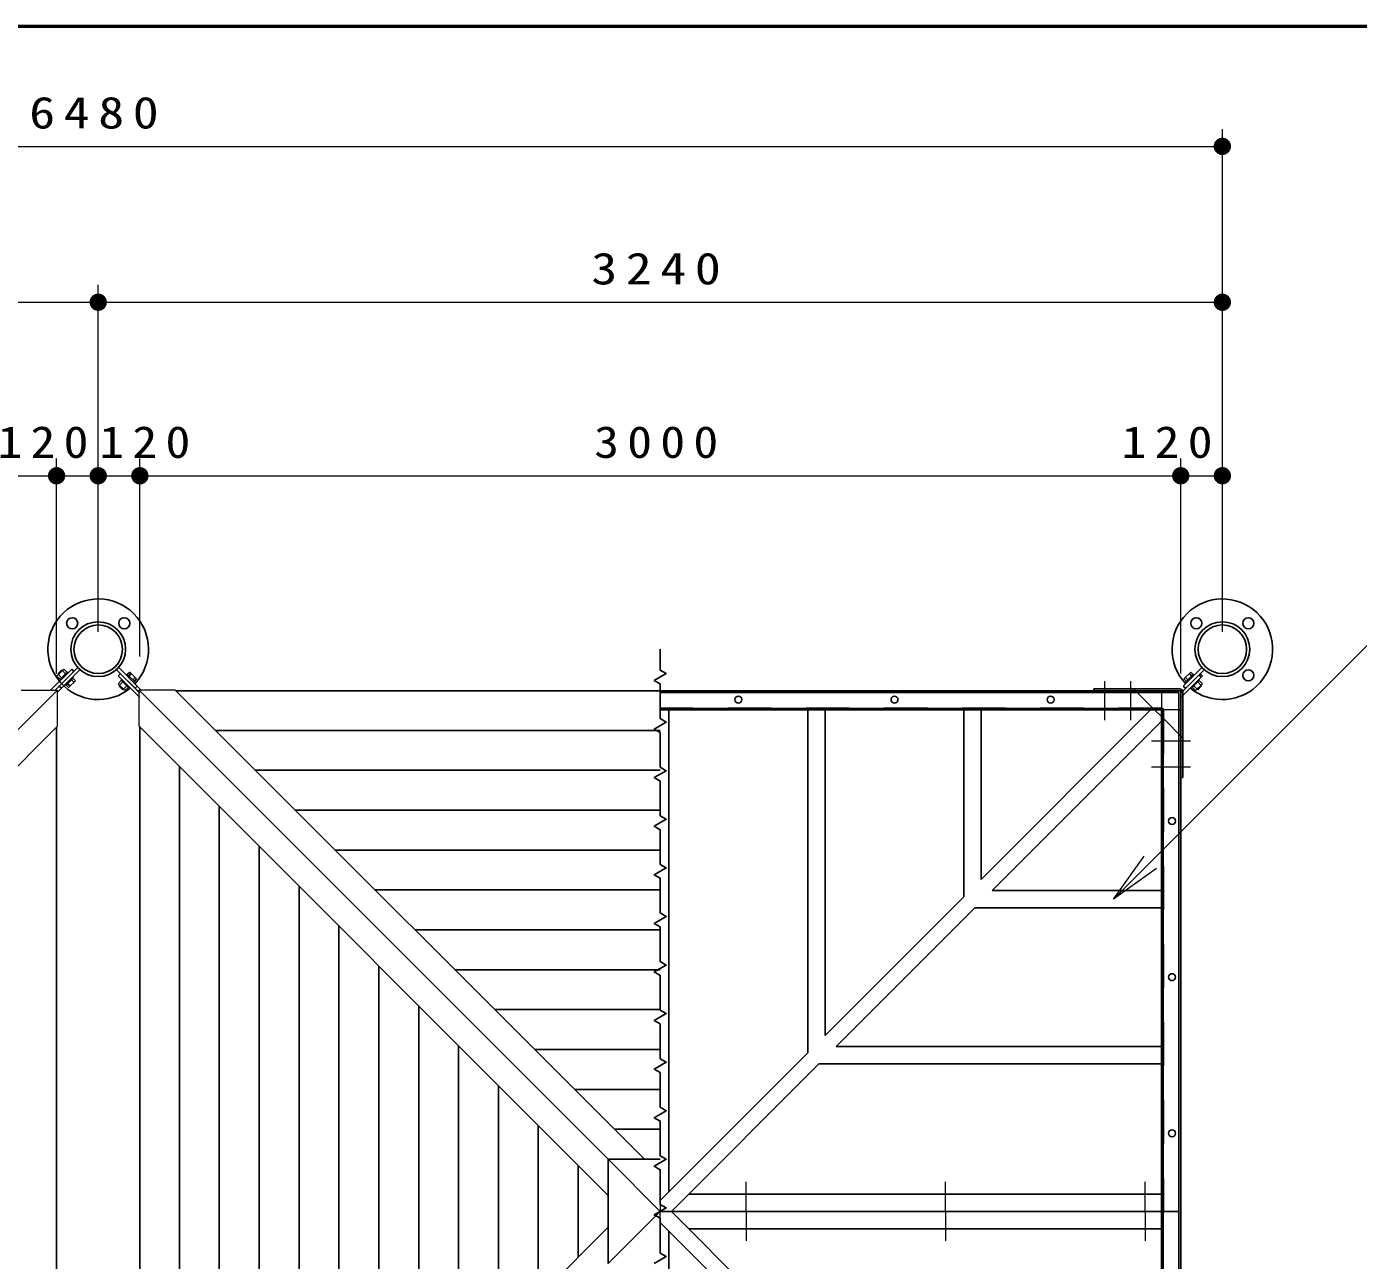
# Model space of a CAD drawing. Units: millimetres on the paper, scale 1:50. Extents: x -365 to 10, y -38 to 257.
# Drawn here: x -263.8 to -187.1, y 185.9 to 257 of the extents above; entities that cross this region are included whole.
import ezdxf

# ---------------------------------------------------------------- set-up
doc = ezdxf.new("R2010")
doc.units = ezdxf.units.MM
doc.linetypes.add('USER1', pattern=[4.5, 2.5, -2])
doc.linetypes.add('USER2', pattern=[6, 3, -1, 1, -1])
doc.layers.add('LY_1', color=7, linetype='Continuous', lineweight=13)
doc.layers.add('LY_2', color=7, linetype='Continuous', lineweight=13)
doc.styles.add('ＭＳ ゴシック', font='')
doc.styles.get('ＭＳ ゴシック').set_extended_font_data('MS Gothic')

# ---------------------------------------------------------------- blocks, each defined once
blk = doc.blocks.new('filled_dot')
at = {"color": 0, "linetype": 'Continuous', "lineweight": -2, "const_width": 1.25}
blk.add_lwpolyline([(-0.625, 0, 1), (0.625, 0, 1)], format="xyb", close=True, dxfattribs=at)

msp = doc.modelspace()

# ---------------------------------------------------------------- linework, layer by layer
at = {"layer": 'LY_1'}
for p, q in [((-194.891, 222.114), (-194.891, 251.099)), ((-324.491, 250.099), (-194.891, 250.099)), ((-259.691, 222.114), (-259.691, 242.114)), ((-259.691, 222.114), (-259.691, 242.114)), ((-194.891, 222.114), (-194.891, 242.114)), ((-324.491, 241.114), (-259.691, 241.114)), ((-259.691, 241.114), (-194.891, 241.114)), ((-262.091, 219.714), (-262.091, 232.114)), ((-257.291, 220.695), (-257.291, 232.114)), ((-197.291, 219.714), (-197.291, 232.114)), ((-322.091, 231.114), (-262.091, 231.114)), ((-265.611, 231.114), (-259.691, 231.114)), ((-259.691, 231.114), (-253.801, 231.114)), ((-257.291, 231.114), (-197.291, 231.114)), ((-200.811, 231.114), (-194.891, 231.114)), ((-201.166, 206.704), (-199.398, 209.179)), ((-201.166, 206.704), (-199.045, 208.826)), ((-198.691, 208.472), (-201.166, 206.704)), ((-227.291, 189.35), (-227.291, 188.714)), ((-227.291, 188.077), (-227.291, 188.714))]:
    msp.add_line(p, q, dxfattribs=at)
at = {"layer": 'LY_1', "lineweight": 25}
for p, q in [((-261.221, 219.965), (-262.473, 218.714)), ((-260.87, 220.062), (-262.218, 218.714)), ((-260.87, 220.062), (-262.171, 218.76)), ((-262.072, 219.572), (-261.676, 219.968)), ((-261.889, 219.388), (-262.072, 219.572)), ((-260.743, 219.935), (-262.044, 218.633)), ((-262.024, 219.694), (-261.798, 219.92)), ((-261.804, 219.473), (-262.024, 219.694)), ((-261.903, 219.374), (-261.478, 219.798)), ((-260.743, 219.935), (-261.815, 218.862)), ((-261.577, 219.699), (-261.798, 219.92)), ((-261.493, 219.784), (-261.676, 219.968)), ((-261.433, 219.753), (-261.478, 219.798)), ((-261.094, 219.838), (-261.221, 219.965)), ((-258.639, 219.935), (-257.338, 218.633)), ((-258.639, 219.935), (-257.291, 218.586)), ((-258.415, 219.711), (-258.542, 219.583)), ((-258.542, 219.583), (-257.291, 218.332)), ((-258.512, 220.062), (-257.21, 218.76)), ((-258.512, 220.062), (-257.439, 218.989)), ((-258.076, 219.626), (-258.03, 219.671)), ((-257.606, 219.247), (-258.03, 219.671)), ((-258.016, 219.657), (-257.875, 219.798)), ((-257.931, 219.572), (-257.79, 219.713)), ((-257.479, 219.402), (-257.875, 219.798)), ((-195.943, 219.935), (-197.291, 218.586)), ((-196.039, 219.583), (-197.291, 218.332)), ((-195.943, 219.934), (-197.171, 218.706)), ((-195.943, 219.934), (-197.171, 218.706)), ((-196.07, 220.062), (-197.142, 218.989)), ((-196.07, 220.062), (-197.142, 218.989)), ((-196.07, 220.062), (-197.142, 218.989)), ((-197.103, 219.402), (-196.707, 219.798)), ((-197.103, 219.402), (-196.707, 219.798)), ((-197.103, 219.402), (-196.707, 219.798)), ((-196.975, 219.247), (-196.551, 219.671)), ((-196.975, 219.247), (-196.551, 219.671)), ((-196.975, 219.247), (-196.551, 219.671)), ((-196.65, 219.572), (-196.792, 219.713)), ((-196.65, 219.572), (-196.792, 219.713)), ((-196.65, 219.572), (-196.792, 219.713)), ((-196.565, 219.657), (-196.707, 219.798)), ((-196.565, 219.657), (-196.707, 219.798)), ((-196.565, 219.657), (-196.707, 219.798)), ((-196.506, 219.626), (-196.551, 219.671)), ((-196.506, 219.626), (-196.551, 219.671)), ((-196.506, 219.626), (-196.551, 219.671)), ((-196.237, 219.64), (-196.11, 219.513)), ((-196.237, 219.64), (-196.11, 219.513)), ((-196.166, 219.711), (-196.039, 219.583)), ((-261.815, 218.862), (-261.942, 218.989)), ((-261.857, 219.329), (-261.903, 219.374)), ((-261.603, 219.074), (-261.558, 219.029)), ((-261.558, 219.029), (-261.133, 219.453)), ((-261.543, 219.043), (-261.402, 218.902)), ((-261.459, 219.128), (-261.317, 218.987)), ((-261.402, 218.902), (-261.006, 219.298)), ((-261.232, 219.354), (-261.091, 219.213)), ((-261.179, 219.498), (-261.133, 219.453)), ((-261.147, 219.439), (-261.006, 219.298)), ((-258.361, 219.312), (-258.545, 219.128)), ((-258.149, 218.732), (-258.545, 219.128)), ((-258.276, 219.227), (-258.497, 219.006)), ((-258.271, 218.78), (-258.497, 219.006)), ((-258.33, 219.371), (-258.375, 219.326)), ((-257.951, 218.902), (-258.375, 219.326)), ((-258.05, 219.001), (-258.271, 218.78)), ((-257.965, 218.916), (-258.149, 218.732)), ((-257.906, 218.947), (-257.951, 218.902)), ((-257.705, 219.346), (-257.564, 219.487)), ((-257.651, 219.201), (-257.606, 219.247)), ((-257.62, 219.261), (-257.479, 219.402)), ((-257.439, 218.989), (-257.567, 218.862)), ((-202.291, 218.834), (-197.351, 218.834)), ((-202.291, 218.714), (-202.291, 218.834)), ((-202.291, 218.714), (-202.291, 218.834)), ((-202.291, 218.834), (-197.351, 218.834)), ((-196.11, 219.513), (-197.171, 218.452)), ((-196.11, 219.513), (-197.171, 218.452)), ((-197.142, 218.989), (-197.015, 218.862)), ((-197.142, 218.989), (-197.015, 218.862)), ((-197.142, 218.989), (-197.015, 218.862)), ((-196.961, 219.261), (-197.103, 219.402)), ((-196.961, 219.261), (-197.103, 219.402)), ((-196.961, 219.261), (-197.103, 219.402)), ((-196.876, 219.346), (-197.018, 219.487)), ((-196.876, 219.346), (-197.018, 219.487)), ((-196.876, 219.346), (-197.018, 219.487)), ((-196.93, 219.201), (-196.975, 219.247)), ((-196.93, 219.201), (-196.975, 219.247)), ((-196.93, 219.201), (-196.975, 219.247)), ((-196.676, 218.947), (-196.63, 218.902)), ((-196.676, 218.947), (-196.63, 218.902)), ((-196.676, 218.947), (-196.63, 218.902)), ((-196.63, 218.902), (-196.206, 219.326)), ((-196.63, 218.902), (-196.206, 219.326)), ((-196.63, 218.902), (-196.206, 219.326)), ((-196.616, 218.916), (-196.432, 218.732)), ((-196.616, 218.916), (-196.432, 218.732)), ((-196.616, 218.916), (-196.432, 218.732)), ((-196.531, 219.001), (-196.311, 218.78)), ((-196.531, 219.001), (-196.311, 218.78)), ((-196.531, 219.001), (-196.311, 218.78)), ((-196.432, 218.732), (-196.036, 219.128)), ((-196.432, 218.732), (-196.036, 219.128)), ((-196.432, 218.732), (-196.036, 219.128)), ((-196.311, 218.78), (-196.084, 219.006)), ((-196.311, 218.78), (-196.084, 219.006)), ((-196.311, 218.78), (-196.084, 219.006)), ((-196.305, 219.227), (-196.084, 219.006)), ((-196.305, 219.227), (-196.084, 219.006)), ((-196.305, 219.227), (-196.084, 219.006)), ((-196.251, 219.371), (-196.206, 219.326)), ((-196.251, 219.371), (-196.206, 219.326)), ((-196.251, 219.371), (-196.206, 219.326)), ((-196.22, 219.312), (-196.036, 219.128)), ((-196.22, 219.312), (-196.036, 219.128)), ((-196.22, 219.312), (-196.036, 219.128)), ((-202.291, 218.714), (-197.351, 218.714)), ((-202.291, 218.714), (-197.351, 218.714)), ((-197.291, 213.714), (-197.291, 218.654)), ((-197.291, 213.714), (-197.291, 218.654)), ((-197.171, 213.714), (-197.171, 218.654)), ((-197.171, 213.714), (-197.171, 218.654)), ((-199.027, 217.614), (-208.791, 207.85)), ((-198.391, 216.977), (-208.154, 207.214)), ((-197.171, 213.714), (-197.291, 213.714)), ((-197.171, 213.714), (-197.291, 213.714)), ((-209.791, 206.85), (-217.791, 198.85)), ((-209.154, 206.214), (-217.154, 198.214)), ((-218.791, 197.85), (-227.291, 189.35)), ((-218.154, 197.214), (-226.654, 188.714)), ((-197.391, 188.714), (-227.291, 188.714)), ((-197.391, 188.714), (-227.291, 188.714)), ((-197.391, 188.714), (-227.291, 188.714)), ((-197.391, 188.714), (-227.291, 188.714)), ((-218.154, 180.214), (-226.654, 188.714)), ((-218.791, 179.577), (-227.291, 188.077))]:
    msp.add_line(p, q, dxfattribs=at)
at = {"layer": 'LY_1', "color": 2, "lineweight": 25}
for p, q in [((-202.291, 218.834), (-202.291, 218.714)), ((-202.291, 218.834), (-197.351, 218.834)), ((-202.291, 218.714), (-197.291, 218.714)), ((-197.291, 213.714), (-197.291, 218.714)), ((-197.171, 213.714), (-197.171, 218.654)), ((-198.291, 217.114), (-198.891, 217.714)), ((-197.291, 213.714), (-197.171, 213.714)), ((-227.291, 188.714), (-230.291, 191.714)), ((-230.291, 191.714), (-230.291, 188.714)), ((-227.291, 188.714), (-230.291, 191.714)), ((-230.291, 191.714), (-230.291, 188.714)), ((-227.291, 188.714), (-230.291, 191.714)), ((-230.291, 191.714), (-227.291, 191.714)), ((-227.291, 188.714), (-230.291, 185.714)), ((-227.291, 188.714), (-230.291, 185.714)), ((-230.291, 185.714), (-230.291, 188.714)), ((-227.291, 188.714), (-230.291, 185.714))]:
    msp.add_line(p, q, dxfattribs=at)
at = {"layer": 'LY_1', "linetype": 'USER2'}
for p, q in [((-201.691, 219.268), (-201.691, 217.029)), ((-200.191, 219.268), (-200.191, 217.029)), ((-196.736, 215.814), (-198.975, 215.814)), ((-196.736, 214.314), (-198.975, 214.314)), ((-222.338, 188.714), (-222.338, 190.408)), ((-222.338, 188.714), (-222.338, 190.408)), ((-210.844, 188.714), (-210.844, 190.408)), ((-210.844, 188.714), (-210.844, 190.408)), ((-199.35, 188.714), (-199.35, 190.408)), ((-199.35, 188.714), (-199.35, 190.408)), ((-222.338, 188.714), (-222.338, 187.019)), ((-222.338, 188.714), (-222.338, 187.019)), ((-210.844, 188.714), (-210.844, 187.019)), ((-210.844, 188.714), (-210.844, 187.019)), ((-199.35, 188.714), (-199.35, 187.019)), ((-199.35, 188.714), (-199.35, 187.019))]:
    msp.add_line(p, q, dxfattribs=at)
at = {"layer": 'LY_1', "color": 2, "linetype": 'USER1'}
for p, q in [((-198.891, 217.714), (-200.011, 218.834)), ((-197.171, 215.994), (-198.291, 217.114))]:
    msp.add_line(p, q, dxfattribs=at)
at = {"layer": 'LY_1', "color": 131, "lineweight": 25}
for p, q in [((-289.091, 191.714), (-262.044, 218.76)), ((-289.091, 191.714), (-262.044, 218.76)), ((-289.091, 191.714), (-262.044, 218.76)), ((-230.291, 191.714), (-257.338, 218.76)), ((-230.291, 191.714), (-257.338, 218.76)), ((-230.291, 191.714), (-257.338, 218.76)), ((-228.205, 191.714), (-255.252, 218.76)), ((-226.791, 217.614), (-226.791, 189.85)), ((-218.791, 197.85), (-218.791, 217.614)), ((-217.791, 198.85), (-217.791, 217.614)), ((-209.791, 206.85), (-209.791, 217.614)), ((-208.791, 207.85), (-208.791, 217.614)), ((-289.091, 189.628), (-262.044, 216.674)), ((-230.291, 189.628), (-257.338, 216.674)), ((-230.291, 189.628), (-257.338, 216.674)), ((-208.154, 207.214), (-198.391, 207.214)), ((-209.154, 206.214), (-198.391, 206.214)), ((-217.154, 198.214), (-198.391, 198.214)), ((-218.154, 197.214), (-198.391, 197.214)), ((-230.291, 187.8), (-257.338, 160.753)), ((-226.791, 159.814), (-226.791, 187.577))]:
    msp.add_line(p, q, dxfattribs=at)
at = {"layer": 'LY_1', "color": 131}
for p, q in [((-264.13, 218.76), (-262.044, 218.76)), ((-264.13, 218.76), (-262.044, 218.76)), ((-262.044, 216.674), (-262.044, 218.76)), ((-257.338, 216.674), (-257.338, 218.76)), ((-257.338, 216.674), (-257.338, 218.76)), ((-255.252, 218.76), (-257.338, 218.76))]:
    msp.add_line(p, q, dxfattribs=at)
at = {"layer": 'LY_1', "color": 4, "lineweight": 25}
for p, q in [((-227.291, 218.714), (-255.205, 218.714)), ((-227.291, 218.714), (-198.391, 218.714)), ((-198.391, 218.714), (-198.391, 218.614)), ((-197.291, 217.614), (-197.391, 217.614)), ((-197.291, 188.714), (-197.291, 217.614)), ((-262.091, 188.714), (-262.091, 216.628)), ((-257.291, 188.714), (-257.291, 216.628)), ((-257.291, 188.714), (-257.291, 216.628)), ((-262.091, 188.714), (-262.091, 160.8)), ((-262.091, 188.714), (-262.091, 160.8)), ((-257.291, 188.714), (-257.291, 160.8)), ((-197.291, 188.714), (-197.291, 159.814))]:
    msp.add_line(p, q, dxfattribs=at)
at = {"layer": 'LY_1', "color": 40, "lineweight": 25}
for p, q in [((-227.291, 218.614), (-197.391, 218.614)), ((-197.391, 188.714), (-197.391, 218.614)), ((-227.291, 217.694), (-198.311, 217.694)), ((-227.291, 217.614), (-198.391, 217.614)), ((-198.391, 188.714), (-198.391, 217.614)), ((-198.311, 188.714), (-198.311, 217.694)), ((-198.391, 188.714), (-198.391, 159.814)), ((-198.311, 188.714), (-198.311, 159.734)), ((-197.391, 188.714), (-197.391, 158.814))]:
    msp.add_line(p, q, dxfattribs=at)
at = {"layer": 'LY_1', "color": 4, "linetype": 'USER1'}
for p, q in [((-198.391, 218.614), (-198.391, 217.714)), ((-198.391, 217.714), (-227.291, 217.714)), ((-197.391, 217.614), (-198.291, 217.614)), ((-198.291, 217.614), (-198.291, 188.714)), ((-198.291, 159.814), (-198.291, 188.714))]:
    msp.add_line(p, q, dxfattribs=at)
at = {"layer": 'LY_1', "color": 12, "lineweight": 25}
for p, q in [((-227.291, 216.434), (-252.925, 216.434)), ((-255.011, 188.714), (-255.011, 214.348)), ((-255.011, 188.714), (-255.011, 214.348)), ((-227.291, 214.135), (-250.627, 214.135)), ((-252.713, 188.714), (-252.713, 212.049)), ((-252.713, 188.714), (-252.713, 212.049)), ((-227.291, 211.837), (-248.328, 211.837)), ((-250.414, 188.714), (-250.414, 209.751)), ((-250.414, 188.714), (-250.414, 209.751)), ((-227.291, 209.538), (-246.029, 209.538)), ((-248.115, 188.714), (-248.115, 207.452)), ((-248.115, 188.714), (-248.115, 207.452)), ((-227.291, 207.239), (-243.73, 207.239)), ((-245.816, 188.714), (-245.816, 205.153)), ((-245.816, 188.714), (-245.816, 205.153)), ((-227.291, 204.94), (-241.431, 204.94)), ((-243.517, 188.714), (-243.517, 202.854)), ((-243.517, 188.714), (-243.517, 202.854)), ((-227.291, 202.641), (-239.133, 202.641)), ((-241.219, 188.714), (-241.219, 200.556)), ((-241.219, 188.714), (-241.219, 200.556)), ((-227.291, 200.343), (-236.834, 200.343)), ((-238.92, 188.714), (-238.92, 198.257)), ((-238.92, 188.714), (-238.92, 198.257)), ((-227.291, 198.044), (-234.535, 198.044)), ((-236.621, 188.714), (-236.621, 195.958)), ((-236.621, 188.714), (-236.621, 195.958)), ((-227.291, 195.745), (-232.236, 195.745)), ((-234.322, 188.714), (-234.322, 193.659)), ((-234.322, 188.714), (-234.322, 193.659)), ((-227.291, 193.446), (-229.938, 193.446)), ((-232.024, 188.714), (-232.024, 191.36)), ((-232.024, 188.714), (-232.024, 191.36)), ((-255.011, 188.714), (-255.011, 163.079)), ((-252.713, 188.714), (-252.713, 165.378)), ((-250.414, 188.714), (-250.414, 167.677)), ((-248.115, 188.714), (-248.115, 169.975)), ((-245.816, 188.714), (-245.816, 172.274)), ((-243.517, 188.714), (-243.517, 174.573)), ((-241.219, 188.714), (-241.219, 176.872)), ((-238.92, 188.714), (-238.92, 179.17)), ((-236.621, 188.714), (-236.621, 181.469)), ((-234.322, 188.714), (-234.322, 183.768)), ((-232.024, 188.714), (-232.024, 186.067))]:
    msp.add_line(p, q, dxfattribs=at)
at = {"layer": 'LY_1', "color": 1, "lineweight": 25}
for p, q in [((-198.391, 189.714), (-225.654, 189.714)), ((-198.391, 187.714), (-225.654, 187.714))]:
    msp.add_line(p, q, dxfattribs=at)
at = {"layer": 'LY_1'}
msp.add_lwpolyline([(-201.166, 206.704), (-185.632, 222.238), (-143.161, 222.238)], dxfattribs=at)
at = {"layer": 'LY_1', "lineweight": 25}
msp.add_lwpolyline([(-227.637, 185.714), (-226.944, 186.114), (-227.291, 186.314), (-227.291, 188.314), (-227.637, 188.514), (-226.944, 188.914), (-227.291, 189.114), (-227.291, 191.114), (-227.637, 191.314), (-226.944, 191.714), (-227.291, 191.914), (-227.291, 193.914), (-227.637, 194.114), (-226.944, 194.514), (-227.291, 194.714), (-227.291, 196.714), (-227.637, 196.914), (-226.944, 197.314), (-227.291, 197.514), (-227.291, 199.514), (-227.637, 199.714), (-226.944, 200.114), (-227.291, 200.314), (-227.291, 202.314), (-227.637, 202.514), (-226.944, 202.914), (-227.291, 203.114), (-227.291, 205.114), (-227.637, 205.314), (-226.944, 205.714), (-227.291, 205.914), (-227.291, 207.914), (-227.637, 208.114), (-226.944, 208.514), (-227.291, 208.714), (-227.291, 210.714), (-227.637, 210.914), (-226.944, 211.314), (-227.291, 211.514), (-227.291, 213.514), (-227.637, 213.714), (-226.944, 214.114), (-227.291, 214.314), (-227.291, 216.314), (-227.637, 216.514), (-226.944, 216.914), (-227.291, 217.114), (-227.291, 219.114), (-227.637, 219.314), (-226.944, 219.714), (-227.291, 219.914), (-227.291, 221.114)], dxfattribs=at)
for centre, radius in [((-261.191, 222.614), 0.32), ((-259.691, 221.114), 1.58), ((-259.691, 221.114), 1.58), ((-259.691, 221.114), 1.58), ((-258.191, 222.614), 0.32), ((-196.391, 222.614), 0.32), ((-194.891, 221.114), 1.58), ((-194.891, 221.114), 1.58), ((-194.891, 221.114), 1.58), ((-193.391, 222.614), 0.32), ((-259.691, 221.114), 1.398), ((-259.691, 221.114), 1.398), ((-259.691, 221.114), 1.398), ((-194.891, 221.114), 1.398), ((-194.891, 221.114), 1.398), ((-194.891, 221.114), 1.398), ((-193.391, 219.614), 0.32), ((-222.791, 218.214), 0.2), ((-213.791, 218.214), 0.2), ((-204.791, 218.214), 0.2), ((-197.791, 211.214), 0.2), ((-197.791, 202.214), 0.2), ((-197.791, 193.214), 0.2)]:
    msp.add_circle(centre, radius, dxfattribs=at)
for centre, radius, start, end in [((-259.691, 221.114), 2.9, 316.77843, 309.65783), ((-194.891, 221.114), 2.9, 230.34217, 223.22157), ((-197.351, 218.654), 0.18, 0, 90), ((-197.351, 218.654), 0.18, 0, 90), ((-197.351, 218.654), 0.06, 0, 90), ((-197.351, 218.654), 0.06, 0, 90)]:
    msp.add_arc(centre, radius, start, end, dxfattribs=at)
at = {"layer": 'LY_1', "color": 2, "lineweight": 25}
msp.add_arc((-197.351, 218.654), 0.18, 0, 90, dxfattribs=at)
at = {"layer": 'LY_2', "lineweight": 50}
msp.add_line((0, 257), (-365, 257), dxfattribs=at)

# ---------------------------------------------------------------- block references
at = {"layer": 'LY_1', "xscale": 0.4, "yscale": 0.4, "rotation": 180}
for p in [(-194.891, 250.099), (-259.691, 241.114), (-194.891, 241.114), (-262.091, 231.114), (-259.691, 231.114), (-257.291, 231.114), (-197.291, 231.114), (-194.891, 231.114)]:
    msp.add_blockref('filled_dot', p, dxfattribs=at)
at = {"layer": 'LY_1', "xscale": 0.4, "yscale": 0.4}
for p in [(-259.691, 241.114), (-262.091, 231.114), (-259.691, 231.114), (-257.291, 231.114), (-197.291, 231.114)]:
    msp.add_blockref('filled_dot', p, dxfattribs=at)

# ---------------------------------------------------------------- texts
at = {"layer": 'LY_1', "char_height": 1.833, "attachment_point": 8, "style": 'ＭＳ ゴシック'}
for s, insert in [('\\T1.33;\\W1.2;6480', (-259.691, 251.099)), ('\\T1.33;\\W1.2;3240', (-227.291, 242.114)), ('\\T1.33;\\W1.15;120', (-262.642, 232.114)), ('\\T1.33;\\W1.15;120', (-256.77, 232.114)), ('\\T1.33;\\W1.15;3000', (-227.291, 232.114)), ('\\T1.33;\\W1.15;120', (-197.842, 232.114))]:
    msp.add_mtext(s, dxfattribs=dict(at, insert=insert))

doc.saveas('drawing.dxf')
